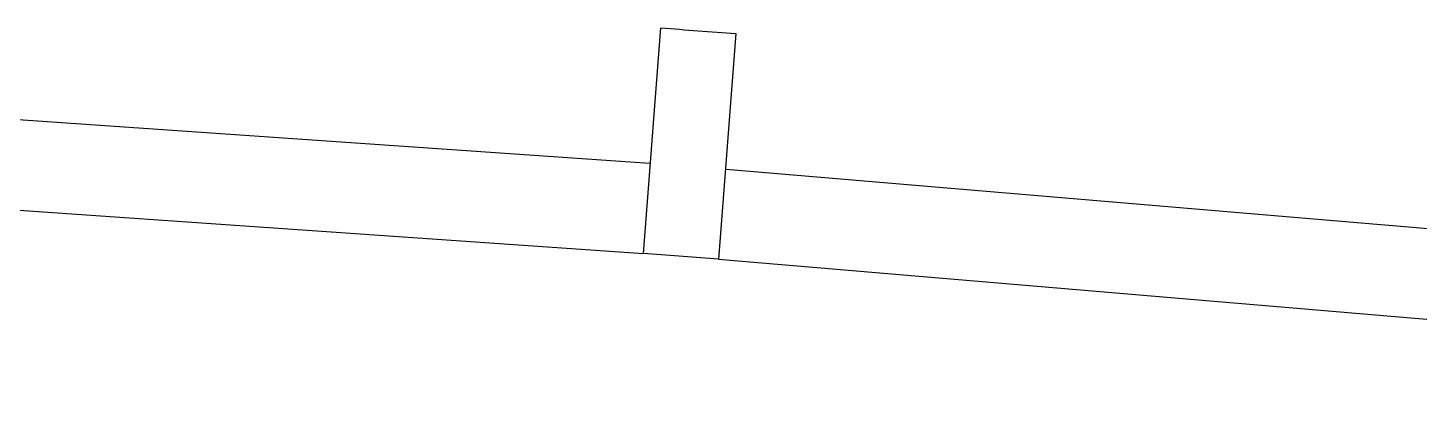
# Model space of a CAD drawing. Extents: x -1.7 to 87, y -33.6 to 19.
# Drawn here: x 20.251 to 21.175, y -0.504 to -0.262 of the extents above; entities that cross this region are included whole.
import ezdxf

# ---------------------------------------------------------------- set-up
doc = ezdxf.new("R2010")
doc.units = 0
doc.layers.add('AR-ESQ', color=2, linetype='Continuous')

msp = doc.modelspace()

# ---------------------------------------------------------------- linework, layer by layer
at = {"layer": 'AR-ESQ'}
msp.add_lwpolyline([(20.72077, -0.26544), (20.70928, -0.415), (20.65943, -0.41117), (20.67092, -0.26161, -0.000172)], format="xyb", close=True, dxfattribs=at)
for points in [[(19.60414, -0.27807), (20.66356, -0.35131)], [(20.71434, -0.35521), (21.77251, -0.44469)]]:
    msp.add_lwpolyline(points, dxfattribs=at)
at = {"layer": 'AR-ESQ', "color": 1}
for points in [[(19.6, -0.33793), (20.65943, -0.41117)], [(20.70928, -0.415), (21.76745, -0.50447)]]:
    msp.add_lwpolyline(points, dxfattribs=at)

doc.saveas('drawing.dxf')
